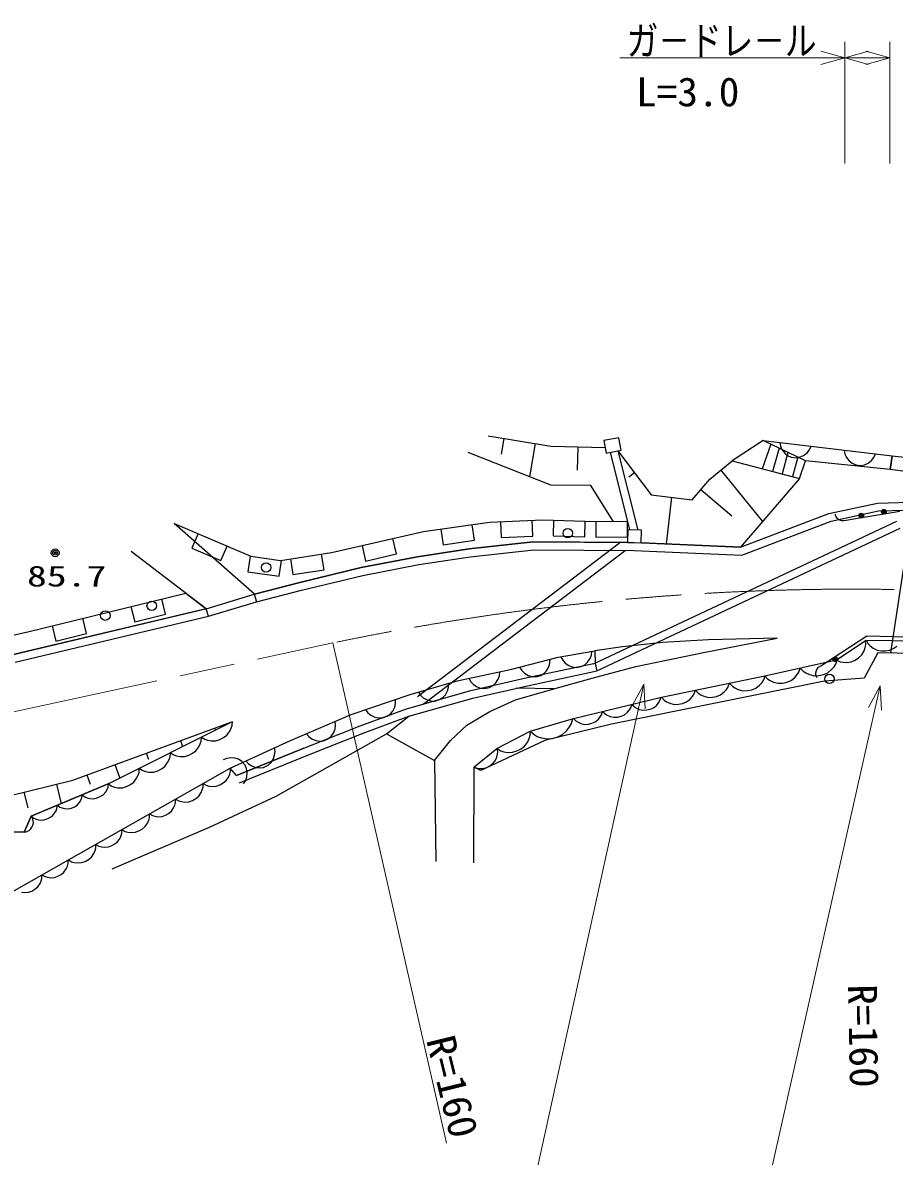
# Model space of a CAD drawing. Units: millimetres, scale not verified. Extents: x 40000 to 680000, y 20000 to 380000.
# Drawn here: x 278322 to 333458, y 261834 to 333543 of the extents above; entities that cross this region are included whole.
import ezdxf
from ezdxf.enums import TextEntityAlignment as Align

# ---------------------------------------------------------------- set-up
doc = ezdxf.new("R2010")
doc.units = ezdxf.units.MM
doc.header["$LTSCALE"] = 1000
doc.linetypes.add('CHAIN', pattern=[18.5, 12, -1.5, 3.5, -1.5])
for name, color, linetype, lineweight in [('M-BGD', 7, 'Continuous', 25), ('M-BMK', 2, 'CHAIN', 13), ('M-STR-HTXT', 7, 'Continuous', 13)]:
    doc.layers.add(name, color=color, linetype=linetype, lineweight=lineweight)
doc.styles.add('ＭＳ ゴシック', font='')
doc.styles.get('ＭＳ ゴシック').set_extended_font_data('MS Gothic')

msp = doc.modelspace()

# ---------------------------------------------------------------- linework, layer by layer
at = {"layer": 'M-BGD'}
for p, q in [((307763, 307406), (311720, 306765)), ((308752, 307246), (308589, 306239)), ((310731, 306926), (310389, 304812)), ((316025, 307285), (315076, 307107)), ((315076, 307107), (315223, 306321)), ((316172, 306499), (316025, 307285)), ((325159, 307121), (323199, 305817)), ((325159, 307121), (333312, 306139)), ((327836, 305826), (325159, 307121)), ((326205, 306995), (326255, 306747)), ((311720, 304285), (306509, 306347)), ((311720, 306765), (315158, 306671)), ((313439, 306718), (313399, 305247)), ((315223, 306321), (316172, 306499)), ((315481, 306369), (316706, 301453)), ((315973, 306462), (318074, 303672)), ((315973, 306462), (317224, 301440)), ((325645, 306886), (325100, 305329)), ((326170, 306632), (325748, 305162)), ((326255, 306747), (326351, 306534)), ((326351, 306534), (326525, 306312)), ((326731, 306360), (326360, 305005)), ((326525, 306312), (326710, 306169)), ((327717, 306168), (327939, 306343)), ((327939, 306343), (328082, 306527)), ((328082, 306527), (328190, 306756)), ((330281, 306504), (330332, 306256)), ((330332, 306256), (330427, 306043)), ((332158, 306036), (332267, 306265)), ((321781, 304675), (323199, 305817)), ((323199, 305817), (327469, 304720)), ((326710, 306169), (326938, 306061)), ((326938, 306061), (327256, 306022)), ((327364, 306054), (327009, 304838)), ((327256, 306022), (327504, 306073)), ((327469, 304720), (327836, 305826)), ((327504, 306073), (327717, 306168)), ((333187, 305276), (327836, 305826)), ((330427, 306043), (330601, 305821)), ((330601, 305821), (330786, 305678)), ((330786, 305678), (331014, 305569)), ((331014, 305569), (331332, 305531)), ((331332, 305531), (331580, 305582)), ((331580, 305582), (331793, 305677)), ((331793, 305677), (332015, 305852)), ((332015, 305852), (332158, 306036)), ((333187, 305276), (333312, 306139)), ((333312, 306139), (333187, 305276)), ((333312, 306139), (339696, 305484)), ((317024, 305067), (316673, 304802)), ((322490, 305246), (325118, 301982)), ((334792, 305076), (333187, 305276)), ((314256, 304257), (311720, 304285)), ((315678, 302010), (314256, 304257)), ((320666, 303365), (321781, 304675)), ((327469, 304720), (323728, 300362)), ((318074, 303672), (320666, 303365)), ((319370, 303519), (319021, 300565)), ((321224, 304020), (323181, 302355)), ((329323, 302500), (332401, 303156)), ((329465, 302019), (332461, 302658)), ((332401, 303156), (336218, 303255)), ((332461, 302658), (336242, 302756)), ((333809, 302620), (332823, 302456)), ((303673, 301349), (307855, 301946)), ((307855, 301946), (311232, 302102)), ((308545, 301978), (308591, 300979)), ((310588, 301072), (310542, 302071)), ((311232, 302102), (314583, 301998)), ((311908, 302081), (311877, 301082)), ((313876, 301020), (313907, 302019)), ((314433, 292990), (333608, 302018)), ((314574, 301998), (314585, 300998)), ((314583, 301998), (316565, 302020)), ((316565, 302020), (316587, 300656)), ((316584, 301020), (316574, 302020)), ((323728, 300362), (329323, 302500)), ((323810, 299858), (329465, 302019)), ((329741, 302388), (329731, 302447)), ((329777, 302293), (329741, 302388)), ((329856, 302184), (329777, 302293)), ((329928, 302115), (329856, 302184)), ((330017, 302069), (329928, 302115)), ((330145, 302030), (330017, 302069)), ((330247, 302027), (330145, 302030)), ((330405, 302053), (330247, 302027)), ((331391, 302217), (330405, 302053)), ((332823, 302456), (331391, 302217)), ((287906, 301869), (292763, 299790)), ((292991, 297396), (287906, 301869)), ((289415, 301223), (289022, 300303)), ((297854, 300024), (303673, 301349)), ((304774, 301506), (304915, 300516)), ((306895, 300799), (306754, 301789)), ((314646, 292538), (333821, 301566)), ((316608, 301456), (316587, 300656)), ((317471, 301433), (316608, 301456)), ((317450, 300633), (317471, 301433)), ((299789, 300465), (300011, 299490)), ((301961, 299934), (301739, 300909)), ((303287, 290918), (316076, 300635)), ((304915, 300516), (306895, 300799)), ((310623, 300702), (306557, 300256)), ((306557, 300256), (310623, 300702)), ((308591, 300979), (310588, 301072)), ((316587, 300656), (310623, 300702)), ((310623, 300702), (316996, 300653)), ((311877, 301082), (313876, 301020)), ((314585, 300998), (316584, 301020)), ((316587, 300656), (317450, 300633)), ((316996, 300653), (323728, 300362)), ((323728, 300362), (317450, 300633)), ((334288, 300737), (333226, 293690)), ((289937, 296472), (285181, 300098)), ((289022, 300303), (290860, 299517)), ((290860, 299517), (291254, 300436)), ((292708, 299798), (292570, 298808)), ((292763, 299790), (294633, 299531)), ((294633, 299531), (297854, 300024)), ((297384, 298940), (297232, 299929)), ((303295, 299762), (299738, 299070)), ((299738, 299070), (303295, 299762)), ((300011, 299490), (301961, 299934)), ((306557, 300256), (303295, 299762)), ((303295, 299762), (306557, 300256)), ((303380, 299269), (306621, 299760)), ((303650, 290441), (316439, 300157)), ((306621, 299760), (310648, 300202)), ((310648, 300202), (316984, 300153)), ((316984, 300153), (323810, 299858)), ((294551, 298533), (294689, 299523)), ((295255, 299626), (295407, 298638)), ((299738, 299070), (295848, 298134)), ((295848, 298134), (299738, 299070)), ((299844, 298581), (303380, 299269)), ((292570, 298808), (294551, 298533)), ((295407, 298638), (297384, 298940)), ((295964, 297648), (299844, 298581)), ((295848, 298134), (292991, 297396)), ((292991, 297396), (295848, 298134)), ((293116, 296912), (295964, 297648)), ((278656, 295021), (288639, 297462)), ((287352, 296118), (287115, 297089)), ((288639, 297462), (289937, 296472)), ((289937, 296472), (292971, 297390)), ((290082, 295994), (293116, 296912)), ((292971, 297390), (293116, 296912)), ((277744, 293584), (289967, 296480)), ((289937, 296472), (277744, 293584)), ((285172, 296614), (285410, 295643)), ((290082, 295994), (289937, 296472)), ((277853, 293096), (290082, 295994)), ((282361, 294897), (282123, 295869)), ((285410, 295643), (287352, 296118)), ((272763, 293691), (278656, 295021)), ((280180, 295393), (280418, 294422)), ((280418, 294422), (282361, 294897)), ((329642, 293406), (331709, 294757)), ((331709, 294757), (336202, 294638)), ((316270, 294059), (314507, 293817)), ((318794, 294335), (316270, 294059)), ((321698, 294508), (318794, 294335)), ((321386, 293713), (326053, 294612)), ((326053, 294612), (321698, 294508)), ((329809, 293229), (331675, 294473)), ((331542, 293802), (331615, 294010)), ((331615, 294010), (331651, 294193)), ((331651, 294193), (331639, 294449)), ((331675, 294473), (336100, 294439)), ((331675, 294473), (331806, 294252)), ((331806, 294252), (331937, 294119)), ((331937, 294119), (332112, 293986)), ((333432, 293976), (333609, 294106)), ((309253, 292641), (312191, 293402)), ((312191, 293402), (314507, 293817)), ((312365, 293433), (312486, 293211)), ((314053, 293085), (314214, 293317)), ((314214, 293317), (314297, 293535)), ((314297, 293535), (314334, 293785)), ((314507, 293817), (314542, 293027)), ((317100, 292814), (321386, 293713)), ((328805, 292858), (329642, 293406)), ((330980, 293217), (331200, 293363)), ((331200, 293363), (331395, 293546)), ((331395, 293546), (331542, 293802)), ((332418, 293678), (331554, 292088)), ((332112, 293986), (332375, 293852)), ((332375, 293852), (332638, 293806)), ((334838, 293644), (332418, 293678)), ((332638, 293806), (332902, 293804)), ((332902, 293804), (333167, 293846)), ((333167, 293846), (333432, 293976)), ((305796, 291915), (309253, 292641)), ((309754, 292771), (309892, 292559)), ((310152, 292093), (314542, 293027)), ((311463, 292552), (311607, 292796)), ((311607, 292796), (311673, 293020)), ((311673, 293020), (311690, 293272)), ((312486, 293211), (312639, 293035)), ((312639, 293035), (312872, 292873)), ((312872, 292873), (313090, 292791)), ((313090, 292791), (313340, 292754)), ((313340, 292754), (313655, 292811)), ((313655, 292811), (313877, 292932)), ((313877, 292932), (314053, 293085)), ((314335, 292088), (317100, 292814)), ((314542, 293027), (314646, 292538)), ((325258, 292226), (329809, 293229)), ((327419, 292467), (327504, 292721)), ((327504, 292721), (327697, 292518)), ((328525, 292556), (328576, 292661)), ((328576, 292661), (328671, 292771)), ((328671, 292771), (328805, 292858)), ((329243, 292416), (329493, 292619)), ((329493, 292619), (329649, 292801)), ((329649, 292801), (329759, 292972)), ((329759, 292972), (329848, 293238)), ((329809, 293229), (330041, 293119)), ((330041, 293119), (330224, 293082)), ((330224, 293082), (330443, 293070)), ((330443, 293070), (330736, 293107)), ((330736, 293107), (330980, 293217)), ((302823, 291051), (305796, 291915)), ((306546, 292073), (306674, 291854)), ((306675, 291294), (310152, 292093)), ((308243, 291775), (308398, 292012)), ((308398, 292012), (308474, 292233)), ((308474, 292233), (308503, 292484)), ((309892, 292559), (310058, 292395)), ((310058, 292395), (310302, 292252)), ((310255, 291604), (314646, 292538)), ((310302, 292252), (310525, 292186)), ((310525, 292186), (310778, 292168)), ((310778, 292168), (311088, 292248)), ((311088, 292248), (311300, 292386)), ((311300, 292386), (311463, 292552)), ((311915, 291397), (314335, 292088)), ((329031, 291881), (315567, 289164)), ((318725, 290878), (325258, 292226)), ((325091, 291816), (325198, 291979)), ((325198, 291979), (325286, 292232)), ((325258, 292226), (325442, 292032)), ((325442, 292032), (325607, 291926)), ((325607, 291926), (325816, 291831)), ((326664, 291830), (326924, 291934)), ((326924, 291934), (327164, 292128)), ((327164, 292128), (327314, 292303)), ((327314, 292303), (327419, 292467)), ((327697, 292518), (327868, 292408)), ((327868, 292408), (328087, 292309)), ((328087, 292309), (328399, 292230)), ((328399, 292230), (328690, 292245)), ((328496, 292417), (328525, 292556)), ((328500, 292301), (328496, 292417)), ((328533, 292179), (328500, 292301)), ((328576, 292112), (328533, 292179)), ((328690, 292245), (328972, 292307)), ((328972, 292307), (329243, 292416)), ((331554, 292088), (329031, 291881)), ((302600, 290144), (306675, 291294)), ((303350, 291204), (303493, 290996)), ((305065, 291036), (305201, 291284)), ((305201, 291284), (305260, 291510)), ((305260, 291510), (305270, 291762)), ((306674, 291854), (306832, 291683)), ((306799, 290809), (310255, 291604)), ((306832, 291683), (307069, 291529)), ((307069, 291529), (307289, 291452)), ((307289, 291452), (307541, 291423)), ((307541, 291423), (307854, 291489)), ((307854, 291489), (308072, 291617)), ((308072, 291617), (308243, 291775)), ((309495, 290705), (311915, 291397)), ((311915, 291397), (309543, 291440)), ((320795, 291081), (320879, 291323)), ((320879, 291323), (321053, 291134)), ((322469, 291022), (322701, 291205)), ((322701, 291205), (322847, 291369)), ((322847, 291369), (322949, 291525)), ((322949, 291525), (323034, 291767)), ((323034, 291767), (323216, 291570)), ((323216, 291570), (323379, 291463)), ((323379, 291463), (323587, 291365)), ((323587, 291365), (323885, 291286)), ((323885, 291286), (324165, 291296)), ((324165, 291296), (324435, 291352)), ((324435, 291352), (324696, 291453)), ((324696, 291453), (324938, 291644)), ((324938, 291644), (325091, 291816)), ((325816, 291831), (326115, 291756)), ((326115, 291756), (326395, 291770)), ((326395, 291770), (326664, 291830)), ((299090, 289772), (302823, 291051)), ((301856, 290255), (301905, 290483)), ((301905, 290483), (301903, 290736)), ((302754, 289668), (306799, 290809)), ((303493, 290996), (303664, 290837)), ((303664, 290837), (303912, 290701)), ((303912, 290701), (304138, 290642)), ((304138, 290642), (304391, 290632)), ((304391, 290632), (304698, 290721)), ((304698, 290721), (304906, 290865)), ((304906, 290865), (305065, 291036)), ((307870, 289980), (309495, 290705)), ((313159, 289530), (318725, 290878)), ((316786, 290213), (316852, 290425)), ((316852, 290425), (317008, 290267)), ((318428, 290376), (318549, 290523)), ((318549, 290523), (318633, 290661)), ((318633, 290661), (318699, 290872)), ((318725, 290878), (318898, 290690)), ((318898, 290690), (319054, 290587)), ((319054, 290587), (319253, 290493)), ((319253, 290493), (319539, 290417)), ((319539, 290417), (319806, 290428)), ((319806, 290428), (320065, 290481)), ((320065, 290481), (320314, 290577)), ((320314, 290577), (320546, 290760)), ((320546, 290760), (320692, 290925)), ((320692, 290925), (320795, 291081)), ((321053, 291134), (321209, 291032)), ((321209, 291032), (321408, 290938)), ((321408, 290938), (321693, 290862)), ((321693, 290862), (321961, 290872)), ((321961, 290872), (322219, 290925)), ((322219, 290925), (322469, 291022)), ((295253, 288147), (299090, 289772)), ((299677, 289066), (302600, 290144)), ((300011, 290088), (300164, 289886)), ((300164, 289886), (300342, 289736)), ((300342, 289736), (300596, 289612)), ((301380, 289669), (301581, 289822)), ((301581, 289822), (301732, 290001)), ((301732, 290001), (301856, 290255)), ((306418, 289115), (307870, 289980)), ((314856, 289628), (314940, 289766)), ((314940, 289766), (315006, 289977)), ((315006, 289977), (315161, 289820)), ((315161, 289820), (315299, 289736)), ((315299, 289736), (315474, 289661)), ((316174, 289674), (316387, 289765)), ((316387, 289765), (316582, 289929)), ((316582, 289929), (316702, 290076)), ((316702, 290076), (316786, 290213)), ((317008, 290267), (317146, 290183)), ((317146, 290183), (317320, 290108)), ((317320, 290108), (317569, 290051)), ((317569, 290051), (317799, 290068)), ((317799, 290068), (318021, 290121)), ((318021, 290121), (318233, 290212)), ((318233, 290212), (318428, 290376)), ((283736, 285386), (291548, 289327)), ((285049, 286941), (291548, 289327)), ((291516, 288916), (291574, 289093)), ((291574, 289093), (291593, 289349)), ((296105, 287644), (299677, 289066)), ((298080, 288867), (298112, 289097)), ((298112, 289097), (298092, 289350)), ((299850, 288597), (302754, 289668)), ((300596, 289612), (300825, 289563)), ((300825, 289563), (301078, 289565)), ((301078, 289565), (301380, 289669)), ((301337, 288562), (302754, 289668)), ((305381, 288147), (306418, 289115)), ((310428, 288735), (313159, 289530)), ((315567, 289164), (311354, 288137)), ((312751, 288770), (312919, 288994)), ((312919, 288994), (313034, 289202)), ((313034, 289202), (313117, 289518)), ((313159, 289530), (313315, 289372)), ((313315, 289372), (313452, 289288)), ((313452, 289288), (313627, 289213)), ((313627, 289213), (313875, 289156)), ((313875, 289156), (314106, 289173)), ((314106, 289173), (314328, 289227)), ((314328, 289227), (314540, 289317)), ((314540, 289317), (314735, 289482)), ((314735, 289482), (314856, 289628)), ((315474, 289661), (315722, 289604)), ((315722, 289604), (315953, 289620)), ((315953, 289620), (316174, 289674)), ((289610, 288102), (289629, 288358)), ((289629, 288358), (289845, 288221)), ((290465, 288929), (290493, 288854)), ((290790, 288205), (291026, 288324)), ((291026, 288324), (291242, 288482)), ((291242, 288482), (291418, 288719)), ((291418, 288719), (291516, 288916)), ((294354, 284621), (301337, 288562)), ((296251, 288570), (296418, 288380)), ((296290, 287179), (299850, 288597)), ((296418, 288380), (296606, 288243)), ((297646, 288249), (297836, 288416)), ((297836, 288416), (297973, 288604)), ((297973, 288604), (298080, 288867)), ((301337, 288562), (304379, 286868)), ((308320, 287629), (310428, 288735)), ((310368, 288270), (310429, 288464)), ((310428, 288735), (310668, 288513)), ((310429, 288464), (310445, 288744)), ((310668, 288513), (310876, 288399)), ((310876, 288399), (311138, 288300)), ((311138, 288300), (311508, 288233)), ((311508, 288233), (311846, 288273)), ((311846, 288273), (312169, 288367)), ((312169, 288367), (312476, 288515)), ((312476, 288515), (312751, 288770)), ((288299, 288134), (288437, 287757)), ((289277, 287491), (289454, 287728)), ((289454, 287728), (289551, 287925)), ((289551, 287925), (289610, 288102)), ((289845, 288221), (290023, 288163)), ((290023, 288163), (290239, 288124)), ((290239, 288124), (290535, 288125)), ((290535, 288125), (290790, 288205)), ((291445, 286388), (295253, 288147)), ((296105, 287644), (291850, 285914)), ((291850, 285914), (296105, 287644)), ((294285, 287436), (294257, 287687)), ((296606, 288243), (296868, 288136)), ((296868, 288136), (297099, 288104)), ((297099, 288104), (297352, 288124)), ((297352, 288124), (297646, 288249)), ((304379, 286868), (305381, 288147)), ((306868, 286454), (308320, 287629)), ((311354, 288137), (307300, 286247)), ((308320, 287629), (308559, 287483)), ((308376, 287430), (308345, 287649)), ((309589, 287482), (309844, 287616)), ((309844, 287616), (310077, 287792)), ((310077, 287792), (310265, 288053)), ((310265, 288053), (310368, 288270)), ((281489, 285628), (285049, 286941)), ((286133, 287339), (286271, 286962)), ((287489, 286737), (287587, 286934)), ((287587, 286934), (287646, 287112)), ((287646, 287112), (287664, 287367)), ((287664, 287367), (287881, 287230)), ((287881, 287230), (288059, 287172)), ((288059, 287172), (288275, 287133)), ((288275, 287133), (288570, 287134)), ((288570, 287134), (288826, 287214)), ((288826, 287214), (289062, 287333)), ((289062, 287333), (289277, 287491)), ((291232, 287007), (290997, 286911)), ((291462, 287045), (291232, 287007)), ((291744, 287023), (291462, 287045)), ((291965, 286949), (291744, 287023)), ((292182, 286819), (291965, 286949)), ((292038, 285451), (296290, 287179)), ((292441, 286848), (292614, 286664)), ((294031, 286746), (294162, 286938)), ((294162, 286938), (294259, 287204)), ((294259, 287204), (294285, 287436)), ((304379, 286868), (304448, 280473)), ((308053, 286680), (308207, 286853)), ((308207, 286853), (308312, 287085)), ((308312, 287085), (308359, 287269)), ((308359, 287269), (308376, 287430)), ((308559, 287483), (308753, 287423)), ((308753, 287423), (308990, 287384)), ((308990, 287384), (309312, 287391)), ((309312, 287391), (309589, 287482)), ((281212, 280581), (291445, 286388)), ((284159, 286613), (284475, 285758)), ((285623, 285943), (285681, 286121)), ((285681, 286121), (285700, 286377)), ((285700, 286377), (285917, 286240)), ((285917, 286240), (286094, 286181)), ((286094, 286181), (286311, 286143)), ((286311, 286143), (286606, 286144)), ((286606, 286144), (286862, 286223)), ((286862, 286223), (287097, 286342)), ((287097, 286342), (287313, 286500)), ((287313, 286500), (287489, 286737)), ((291424, 286009), (291469, 286172)), ((291850, 285914), (291445, 286388)), ((291469, 286172), (291475, 286405)), ((292390, 286575), (292182, 286819)), ((292485, 286341), (292390, 286575)), ((292523, 286111), (292485, 286341)), ((292614, 286664), (292807, 286533)), ((292807, 286533), (293072, 286435)), ((293072, 286435), (293304, 286410)), ((293304, 286410), (293556, 286438)), ((293556, 286438), (293846, 286572)), ((293846, 286572), (294031, 286746)), ((306868, 286454), (306833, 280404)), ((306868, 286454), (307076, 286378)), ((307300, 286247), (306868, 286454)), ((307076, 286378), (307236, 286361)), ((307236, 286361), (307426, 286368)), ((307426, 286368), (307675, 286423)), ((307675, 286423), (307876, 286537)), ((307876, 286537), (308053, 286680)), ((277375, 284625), (281489, 285628)), ((282379, 285956), (282597, 285365)), ((285133, 285351), (285349, 285510)), ((285349, 285510), (285525, 285746)), ((285525, 285746), (285623, 285943)), ((289730, 285185), (289735, 285418)), ((289735, 285418), (289938, 285303)), ((290797, 285331), (291005, 285449)), ((291005, 285449), (291194, 285602)), ((291194, 285602), (291344, 285825)), ((291344, 285825), (291424, 286009)), ((292297, 285391), (292427, 285608)), ((292427, 285608), (292501, 285829)), ((292501, 285829), (292523, 286111)), ((278404, 284876), (278645, 283884)), ((278862, 283346), (283736, 285386)), ((283736, 285386), (278862, 283346)), ((280460, 285377), (280762, 284141)), ((282062, 284501), (282090, 284697)), ((282090, 284697), (282260, 284573)), ((283229, 284588), (283414, 284705)), ((283414, 284705), (283572, 284888)), ((283572, 284888), (283663, 285043)), ((283663, 285043), (283721, 285184)), ((283721, 285184), (283751, 285392)), ((283736, 285386), (283953, 285249)), ((283953, 285249), (284130, 285190)), ((284130, 285190), (284347, 285152)), ((284347, 285152), (284642, 285153)), ((284642, 285153), (284897, 285232)), ((284897, 285232), (285133, 285351)), ((289455, 284615), (289605, 284838)), ((289605, 284838), (289684, 285021)), ((289684, 285021), (289730, 285185)), ((289938, 285303), (290102, 285258)), ((290102, 285258), (290300, 285233)), ((290300, 285233), (290568, 285247)), ((290568, 285247), (290797, 285331)), ((280492, 283833), (280522, 284041)), ((280522, 284041), (280682, 283924)), ((281597, 283938), (281772, 284048)), ((281772, 284048), (281921, 284221)), ((281921, 284221), (282007, 284368)), ((282007, 284368), (282062, 284501)), ((282260, 284573), (282401, 284515)), ((282401, 284515), (282575, 284471)), ((282575, 284471), (282816, 284455)), ((282816, 284455), (283029, 284505)), ((283029, 284505), (283229, 284588)), ((287872, 283880), (287948, 284054)), ((287948, 284054), (287991, 284209)), ((287991, 284209), (287996, 284431)), ((287996, 284431), (288199, 284316)), ((288199, 284316), (288363, 284271)), ((288363, 284271), (288561, 284246)), ((288561, 284246), (288829, 284260)), ((288829, 284260), (289057, 284343)), ((289057, 284343), (289266, 284462)), ((289266, 284462), (289455, 284615)), ((290137, 282651), (294354, 284621)), ((278412, 282344), (278862, 283346)), ((278862, 283346), (278412, 282344)), ((278936, 283242), (278862, 283348)), ((278862, 283346), (279031, 283222)), ((280000, 283237), (280185, 283354)), ((280185, 283354), (280343, 283537)), ((280343, 283537), (280434, 283692)), ((280434, 283692), (280492, 283833)), ((280682, 283924), (280815, 283869)), ((280815, 283869), (280980, 283827)), ((280980, 283827), (281208, 283812)), ((281208, 283812), (281409, 283859)), ((281409, 283859), (281597, 283938)), ((286293, 283096), (286338, 283260)), ((286338, 283260), (286343, 283493)), ((286343, 283493), (286536, 283384)), ((286536, 283384), (286692, 283341)), ((286692, 283341), (286880, 283317)), ((286880, 283317), (287135, 283330)), ((287135, 283330), (287352, 283410)), ((287352, 283410), (287550, 283523)), ((287550, 283523), (287730, 283668)), ((287730, 283668), (287872, 283880)), ((278723, 282446), (278837, 282539)), ((278837, 282539), (278911, 282650)), ((278911, 282650), (278965, 282771)), ((278969, 283155), (278936, 283242)), ((278965, 282771), (278999, 282900)), ((278993, 283048), (278969, 283155)), ((278999, 282900), (278993, 283048)), ((279031, 283222), (279172, 283164)), ((279172, 283164), (279347, 283120)), ((279347, 283120), (279588, 283104)), ((279588, 283104), (279801, 283154)), ((279801, 283154), (280000, 283237)), ((283984, 280024), (290137, 282651)), ((285666, 282418), (285874, 282537)), ((285874, 282537), (286063, 282690)), ((286063, 282690), (286213, 282913)), ((286213, 282913), (286293, 283096)), ((278412, 282344), (275578, 282344)), ((278412, 282344), (278540, 282359)), ((278540, 282359), (278627, 282392)), ((278627, 282392), (278723, 282446)), ((284338, 281743), (284480, 281955)), ((284480, 281955), (284556, 282129)), ((284556, 282129), (284599, 282284)), ((284599, 282284), (284604, 282506)), ((284604, 282506), (284807, 282391)), ((284807, 282391), (284971, 282346)), ((284971, 282346), (285169, 282321)), ((285169, 282321), (285437, 282335)), ((285437, 282335), (285666, 282418)), ((282821, 280988), (282901, 281171)), ((282901, 281171), (282946, 281335)), ((282946, 281335), (282952, 281568)), ((282952, 281568), (283145, 281459)), ((283145, 281459), (283300, 281416)), ((283300, 281416), (283489, 281392)), ((283489, 281392), (283743, 281405)), ((283743, 281405), (283960, 281485)), ((283960, 281485), (284158, 281597)), ((284158, 281597), (284338, 281743)), ((267800, 272976), (281212, 280581)), ((281191, 280350), (281196, 280572)), ((281212, 280581), (281415, 280466)), ((281415, 280466), (281579, 280421)), ((281579, 280421), (281777, 280396)), ((281777, 280396), (282045, 280410)), ((282045, 280410), (282274, 280493)), ((282274, 280493), (282483, 280612)), ((282483, 280612), (282672, 280765)), ((282672, 280765), (282821, 280988)), ((280750, 279663), (280930, 279809)), ((280930, 279809), (281072, 280021)), ((281072, 280021), (281148, 280195)), ((281148, 280195), (281191, 280350)), ((279277, 278872), (279419, 279083)), ((279419, 279083), (279495, 279258)), ((279495, 279258), (279538, 279413)), ((279538, 279413), (279543, 279634)), ((279543, 279634), (279736, 279525)), ((279736, 279525), (279892, 279482)), ((279892, 279482), (280080, 279458)), ((280080, 279458), (280335, 279472)), ((280335, 279472), (280552, 279551)), ((280552, 279551), (280750, 279663)), ((278239, 278545), (278427, 278521)), ((278427, 278521), (278682, 278534)), ((278682, 278534), (278899, 278614)), ((278899, 278614), (279097, 278726)), ((279097, 278726), (279277, 278872))]:
    msp.add_line(p, q, dxfattribs=at)
for centre, radius in [((332798, 302604), 150), ((332798, 302604), 90), ((332798, 302604), 30), ((331367, 302365), 150), ((331367, 302365), 90), ((331367, 302365), 30), ((312804, 301252), 300), ((280375, 300009), 250), ((280375, 300009), 150), ((280375, 300009), 50), ((293718, 299082), 300), ((286484, 296657), 300), ((283549, 296036), 300), ((329724, 293280), 150), ((329724, 293280), 90), ((329724, 293280), 30), ((329352, 292035), 300)]:
    msp.add_circle(centre, radius, dxfattribs=at)
at = {"layer": 'M-BMK'}
msp.add_line((275082, 289384), (297939, 294306), dxfattribs=at)
msp.add_arc((330768, 137710), 160000, 89.03698, 101.84033, dxfattribs=at)
at = {"layer": 'M-STR-HTXT'}
for p, q in [((330319, 324641), (330319, 332325)), ((333165, 332325), (333165, 324641)), ((316092, 331325), (333165, 331325)), ((328819, 331745), (330319, 331325)), ((330319, 331325), (328819, 330905)), ((330319, 331325), (331819, 331745)), ((331819, 330905), (330319, 331325)), ((331665, 331745), (333165, 331325)), ((333165, 331325), (331665, 330905)), ((297939, 294306), (305132, 262665)), ((317609, 291698), (310228, 258191)), ((316876, 290324), (317609, 291698)), ((317609, 291698), (317696, 290143)), ((332565, 291601), (323727, 252267)), ((331827, 290230), (332565, 291601)), ((332565, 291601), (332646, 290046))]:
    msp.add_line(p, q, dxfattribs=at)

# ---------------------------------------------------------------- texts
at = {"layer": 'M-BGD', "style": 'ＭＳ ゴシック', "width": 1.4}
msp.add_text('85.7', height=1320, dxfattribs=at).set_placement((278593, 297482), align=Align.BOTTOM_LEFT)
at = {"layer": 'M-STR-HTXT', "style": 'ＭＳ ゴシック'}
for s, width, p in [('ガ－ドレ－ル', 0.8, (316534, 330933)), ('L=3.0', 1.05, (317112, 327703))]:
    msp.add_text(s, height=1833, dxfattribs=dict(at, width=width)).set_placement(p, align=Align.BOTTOM_LEFT)
at = {"layer": 'M-STR-HTXT', "style": 'ＭＳ ゴシック', "width": 1.05}
for rotation, p in [(271.2, (329975, 272692)), (283.8, (303301, 269078))]:
    msp.add_text('R=160', height=1833, rotation=rotation, dxfattribs=at).set_placement(p, align=Align.BOTTOM_LEFT)

doc.saveas('drawing.dxf')
